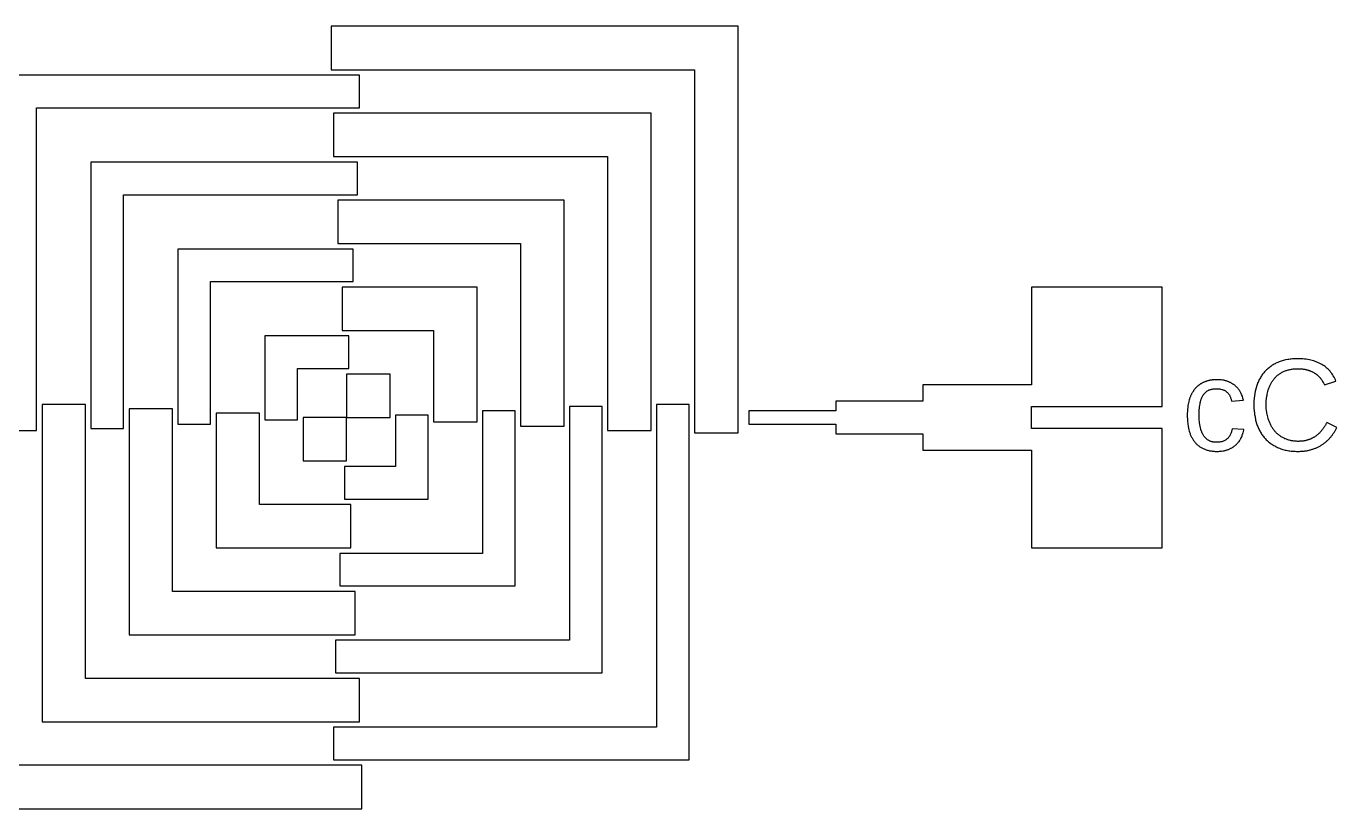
# Model space of a CAD drawing. Extents: x -62500 to 62500, y -62500 to 62500.
# Drawn here: x 1710 to 2915, y -357 to 363 of the extents above; entities that cross this region are included whole.
import ezdxf

# ---------------------------------------------------------------- set-up
doc = ezdxf.new("R2010")
doc.units = 0
doc.layers.add('1', color=60, linetype='CONTINUOUS')

msp = doc.modelspace()

# ---------------------------------------------------------------- linework, layer by layer
at = {"layer": '1'}
for points in [[(1990.15, 322.549), (2324.15, 322.549), (2324.15, -11.451), (2364.15, -11.451), (2364.15, 362.549), (1990.15, 362.549), (1990.15, 322.549)], [(1990.15, 322.549), (2324.15, 322.549), (2324.15, -11.451), (2364.15, -11.451), (2364.15, 362.549), (1990.15, 362.549), (1990.15, 322.549)], [(1689.15, -9.451), (1719.15, -9.451), (1719.15, 287.549), (2016.15, 287.549), (2016.15, 317.549), (1689.15, 317.549), (1689.15, -9.451)], [(1689.15, -9.451), (1719.15, -9.451), (1719.15, 287.549), (2016.15, 287.549), (2016.15, 317.549), (1689.15, 317.549), (1689.15, -9.451)], [(1992.15, 242.549), (2244.15, 242.549), (2244.15, -9.451), (2284.15, -9.451), (2284.15, 282.549), (1992.15, 282.549), (1992.15, 242.549)], [(1992.15, 242.549), (2244.15, 242.549), (2244.15, -9.451), (2284.15, -9.451), (2284.15, 282.549), (1992.15, 282.549), (1992.15, 242.549)], [(1769.15, -7.451), (1799.15, -7.451), (1799.15, 207.549), (2014.15, 207.549), (2014.15, 237.549), (1769.15, 237.549), (1769.15, -7.451)], [(1769.15, -7.451), (1799.15, -7.451), (1799.15, 207.549), (2014.15, 207.549), (2014.15, 237.549), (1769.15, 237.549), (1769.15, -7.451)], [(1996.15, 162.549), (2164.15, 162.549), (2164.15, -5.451), (2204.15, -5.451), (2204.15, 202.549), (1996.15, 202.549), (1996.15, 162.549)], [(1996.15, 162.549), (2164.15, 162.549), (2164.15, -5.451), (2204.15, -5.451), (2204.15, 202.549), (1996.15, 202.549), (1996.15, 162.549)], [(1849.15, -3.451), (1879.15, -3.451), (1879.15, 127.549), (2010.15, 127.549), (2010.15, 157.549), (1849.15, 157.549), (1849.15, -3.451)], [(1849.15, -3.451), (1879.15, -3.451), (1879.15, 127.549), (2010.15, 127.549), (2010.15, 157.549), (1849.15, 157.549), (1849.15, -3.451)], [(2000.15, 82.549), (2084.15, 82.549), (2084.15, -1.451), (2124.15, -1.451), (2124.15, 122.549), (2000.15, 122.549), (2000.15, 82.549)], [(2000.15, 82.549), (2084.15, 82.549), (2084.15, -1.451), (2124.15, -1.451), (2124.15, 122.549), (2000.15, 122.549), (2000.15, 82.549)], [(2374.15, -3.451), (2454.15, -3.451), (2454.15, -12.451), (2534.15, -12.451), (2534.15, -27.451), (2634.15, -27.451), (2634.15, -117.451), (2754.15, -117.451), (2754.15, -7.451), (2634.15, -7.451), (2634.15, 12.549), (2754.15, 12.549), (2754.15, 122.549), (2634.15, 122.549), (2634.15, 32.549), (2534.15, 32.549), (2534.15, 17.549), (2454.15, 17.549), (2454.15, 8.549), (2374.15, 8.549), (2374.15, -3.451)], [(2374.15, -3.451), (2454.15, -3.451), (2454.15, -12.451), (2534.15, -12.451), (2534.15, -27.451), (2634.15, -27.451), (2634.15, -117.451), (2754.15, -117.451), (2754.15, -7.451), (2634.15, -7.451), (2634.15, 12.549), (2754.15, 12.549), (2754.15, 122.549), (2634.15, 122.549), (2634.15, 32.549), (2534.15, 32.549), (2534.15, 17.549), (2454.15, 17.549), (2454.15, 8.549), (2374.15, 8.549), (2374.15, -3.451)], [(1929.15, 0.549), (1959.15, 0.549), (1959.15, 47.549), (2006.15, 47.549), (2006.15, 77.549), (1929.15, 77.549), (1929.15, 0.549)], [(1929.15, 0.549), (1959.15, 0.549), (1959.15, 47.549), (2006.15, 47.549), (2006.15, 77.549), (1929.15, 77.549), (1929.15, 0.549)], [(2838.45, 13.187), (2838.55, 12.035), (2838.55, 10.896), (2838.95, 6.451), (2839.15, 5.369), (2839.25, 4.298), (2839.85, 1.154), (2840.15, 0.129), (2840.35, -0.884), (2840.95, -2.877), (2841.35, -3.853), (2841.65, -4.813), (2842.05, -5.755), (2842.45, -6.681), (2842.85, -7.591), (2843.25, -8.483), (2843.65, -9.359), (2844.15, -10.218), (2844.65, -11.06), (2845.15, -11.886), (2845.65, -12.695), (2846.25, -13.487), (2846.75, -14.262), (2847.35, -15.02), (2847.95, -15.762), (2848.65, -16.487), (2849.25, -17.193), (2849.95, -17.88), (2850.65, -18.548), (2851.35, -19.195), (2852.05, -19.823), (2852.75, -20.43), (2853.55, -21.019), (2854.35, -21.587), (2855.15, -22.136), (2855.95, -22.665), (2856.75, -23.174), (2857.65, -23.663), (2858.45, -24.133), (2859.35, -24.583), (2860.35, -25.013), (2861.25, -25.423), (2862.15, -25.811), (2863.15, -26.174), (2864.15, -26.512), (2865.15, -26.825), (2867.25, -27.376), (2868.35, -27.613), (2869.45, -27.825), (2870.55, -28.013), (2871.65, -28.176), (2872.85, -28.313), (2873.95, -28.426), (2875.15, -28.514), (2876.35, -28.576), (2877.65, -28.614), (2878.85, -28.626), (2879.75, -28.62), (2880.55, -28.6), (2881.45, -28.567), (2882.25, -28.522), (2883.05, -28.463), (2883.85, -28.391), (2884.65, -28.306), (2885.45, -28.207), (2886.25, -28.096), (2887.05, -27.972), (2887.75, -27.834), (2888.55, -27.684), (2889.25, -27.52), (2889.95, -27.344), (2890.65, -27.155), (2891.45, -26.952), (2892.15, -26.737), (2892.75, -26.513), (2893.45, -26.279), (2894.15, -26.035), (2894.75, -25.781), (2895.45, -25.517), (2896.15, -25.244), (2896.75, -24.96), (2897.35, -24.667), (2897.95, -24.364), (2898.55, -24.05), (2899.15, -23.727), (2899.75, -23.395), (2900.35, -23.052), (2900.95, -22.699), (2901.45, -22.337), (2902.05, -21.965), (2902.55, -21.585), (2903.05, -21.197), (2903.65, -20.801), (2904.15, -20.396), (2904.65, -19.983), (2905.15, -19.562), (2905.65, -19.132), (2906.05, -18.695), (2906.55, -18.249), (2907.05, -17.794), (2907.45, -17.332), (2907.55, -17.243), (2907.95, -16.861), (2908.35, -16.382), (2908.75, -15.895), (2909.15, -15.399), (2909.65, -14.897), (2909.95, -14.39), (2910.35, -13.877), (2910.75, -13.36), (2911.15, -12.837), (2911.55, -12.31), (2911.85, -11.777), (2912.25, -11.24), (2912.55, -10.697), (2912.85, -10.149), (2913.25, -9.596), (2913.55, -9.039), (2914.15, -7.908), (2914.75, -6.757), (2905.55, -2.171), (2905.25, -2.646), (2905.05, -3.116), (2904.75, -3.58), (2904.55, -4.04), (2904.25, -4.493), (2904.05, -4.942), (2903.75, -5.385), (2903.45, -5.823), (2903.15, -6.256), (2902.85, -6.684), (2902.65, -7.106), (2902.35, -7.523), (2902.05, -7.935), (2901.65, -8.341), (2901.35, -8.742), (2901.05, -9.138), (2900.75, -9.528), (2900.45, -9.911), (2900.15, -10.287), (2899.75, -10.657), (2899.45, -11.02), (2899.05, -11.377), (2898.75, -11.727), (2898.35, -12.07), (2898.05, -12.407), (2897.65, -12.737), (2896.95, -13.376), (2896.55, -13.686), (2896.15, -13.99), (2895.75, -14.286), (2895.35, -14.576), (2894.95, -14.859), (2894.55, -15.133), (2894.15, -15.4), (2893.65, -15.658), (2893.25, -15.909), (2892.85, -16.151), (2892.35, -16.385), (2891.95, -16.612), (2891.45, -16.83), (2891.05, -17.04), (2890.55, -17.243), (2890.15, -17.437), (2889.65, -17.623), (2889.15, -17.801), (2888.65, -17.971), (2888.15, -18.133), (2887.65, -18.286), (2887.15, -18.429), (2886.65, -18.563), (2886.15, -18.686), (2885.65, -18.8), (2885.05, -18.903), (2884.55, -18.997), (2883.95, -19.081), (2883.45, -19.155), (2882.35, -19.274), (2881.75, -19.318), (2881.15, -19.353), (2880.55, -19.377), (2879.95, -19.392), (2879.35, -19.397), (2878.55, -19.387), (2877.65, -19.358), (2876.85, -19.31), (2876.05, -19.243), (2875.25, -19.156), (2874.45, -19.05), (2873.65, -18.924), (2872.85, -18.78), (2872.05, -18.616), (2871.35, -18.432), (2870.55, -18.23), (2869.85, -18.008), (2869.15, -17.767), (2868.45, -17.506), (2867.65, -17.227), (2867.05, -16.928), (2866.35, -16.611), (2865.65, -16.279), (2865.05, -15.932), (2864.35, -15.568), (2863.75, -15.189), (2863.15, -14.795), (2862.55, -14.385), (2861.95, -13.959), (2861.35, -13.517), (2860.75, -13.06), (2860.25, -12.588), (2859.75, -12.099), (2859.15, -11.596), (2858.65, -11.076), (2858.15, -10.541), (2857.75, -9.99), (2857.25, -9.425), (2856.75, -8.846), (2856.35, -8.254), (2855.95, -7.648), (2855.55, -7.028), (2855.15, -6.395), (2854.75, -5.749), (2854.35, -5.089), (2854.05, -4.415), (2853.65, -3.728), (2853.35, -3.027), (2853.05, -2.312), (2852.75, -1.585), (2852.45, -0.843), (2852.15, -0.088), (2851.95, 0.68), (2851.65, 1.461), (2851.25, 3.051), (2850.65, 5.51), (2850.55, 6.35), (2850.35, 7.199), (2849.95, 10.695), (2849.95, 12.503), (2849.85, 13.421), (2849.85, 15.278), (2849.95, 16.195), (2849.95, 17.998), (2850.45, 22.322), (2850.65, 23.154), (2850.75, 23.977), (2851.35, 26.381), (2851.75, 27.93), (2851.95, 28.688), (2852.25, 29.431), (2852.55, 30.161), (2852.85, 30.877), (2853.15, 31.58), (2853.45, 32.268), (2853.75, 32.943), (2854.05, 33.604), (2854.45, 34.251), (2854.85, 34.884), (2855.15, 35.504), (2855.55, 36.11), (2855.95, 36.702), (2856.45, 37.28), (2856.85, 37.845), (2857.35, 38.395), (2857.75, 38.931), (2858.25, 39.452), (2858.75, 39.957), (2859.25, 40.446), (2859.75, 40.919), (2860.35, 41.377), (2860.85, 41.819), (2861.45, 42.246), (2861.95, 42.657), (2862.55, 43.053), (2863.15, 43.433), (2863.85, 43.797), (2864.45, 44.145), (2865.05, 44.478), (2865.75, 44.796), (2866.45, 45.098), (2867.15, 45.382), (2867.85, 45.649), (2868.55, 45.897), (2869.25, 46.126), (2869.95, 46.338), (2870.75, 46.531), (2871.45, 46.705), (2872.25, 46.861), (2873.05, 46.999), (2873.85, 47.119), (2874.65, 47.22), (2875.45, 47.302), (2876.35, 47.367), (2877.15, 47.413), (2878.05, 47.44), (2878.95, 47.449), (2879.55, 47.444), (2880.15, 47.43), (2880.85, 47.406), (2881.45, 47.372), (2882.05, 47.329), (2882.65, 47.276), (2883.25, 47.213), (2883.75, 47.141), (2884.35, 47.059), (2884.95, 46.967), (2885.45, 46.866), (2886.05, 46.755), (2886.55, 46.634), (2887.05, 46.504), (2887.65, 46.364), (2888.15, 46.215), (2888.65, 46.057), (2889.15, 45.893), (2889.55, 45.723), (2890.05, 45.546), (2890.55, 45.363), (2890.95, 45.173), (2891.45, 44.977), (2891.85, 44.774), (2892.35, 44.565), (2892.75, 44.35), (2893.15, 44.128), (2893.55, 43.9), (2893.95, 43.665), (2894.35, 43.424), (2894.75, 43.176), (2895.15, 42.922), (2895.55, 42.663), (2895.85, 42.398), (2896.25, 42.129), (2896.55, 41.855), (2896.95, 41.576), (2897.25, 41.292), (2897.55, 41.004), (2897.85, 40.71), (2898.15, 40.412), (2898.45, 40.109), (2898.75, 39.801), (2899.05, 39.488), (2899.35, 39.171), (2899.65, 38.849), (2899.85, 38.522), (2900.15, 38.19), (2900.35, 37.854), (2900.65, 37.517), (2901.05, 36.835), (2901.35, 36.492), (2901.75, 35.798), (2902.35, 34.742), (2902.45, 34.386), (2903.05, 33.306), (2903.35, 32.575), (2913.95, 36.102), (2913.45, 37.354), (2912.85, 38.567), (2912.25, 39.741), (2911.55, 40.876), (2910.85, 41.971), (2910.15, 43.028), (2909.35, 44.046), (2908.65, 45.024), (2907.75, 45.964), (2906.95, 46.864), (2905.95, 47.726), (2905.05, 48.548), (2904.05, 49.331), (2903.05, 50.076), (2901.95, 50.781), (2900.95, 51.447), (2899.75, 52.074), (2898.65, 52.66), (2897.45, 53.205), (2894.95, 54.175), (2893.65, 54.6), (2892.25, 54.984), (2890.95, 55.327), (2889.55, 55.631), (2888.15, 55.893), (2886.65, 56.116), (2885.15, 56.297), (2883.65, 56.439), (2882.05, 56.54), (2880.45, 56.601), (2878.75, 56.621), (2877.65, 56.609), (2876.45, 56.574), (2875.25, 56.516), (2874.15, 56.435), (2872.95, 56.331), (2871.85, 56.203), (2870.75, 56.052), (2869.65, 55.879), (2867.55, 55.461), (2866.55, 55.217), (2865.55, 54.951), (2864.55, 54.661), (2863.55, 54.348), (2862.55, 54.011), (2861.65, 53.652), (2860.65, 53.271), (2859.75, 52.87), (2858.85, 52.45), (2858.05, 52.009), (2857.15, 51.549), (2856.35, 51.07), (2855.45, 50.57), (2854.65, 50.051), (2853.95, 49.512), (2853.15, 48.953), (2852.45, 48.375), (2851.65, 47.776), (2850.95, 47.158), (2850.25, 46.521), (2849.65, 45.863), (2848.95, 45.186), (2848.35, 44.49), (2847.75, 43.775), (2847.15, 43.043), (2846.55, 42.292), (2845.95, 41.523), (2845.45, 40.736), (2844.95, 39.931), (2844.45, 39.108), (2843.95, 38.267), (2843.45, 37.407), (2843.05, 36.53), (2842.65, 35.634), (2842.25, 34.72), (2841.85, 33.788), (2841.45, 32.838), (2841.15, 31.869), (2840.55, 29.885), (2839.95, 27.842), (2839.75, 26.799), (2838.95, 22.477), (2838.55, 17.921), (2838.55, 16.745), (2838.45, 15.555), (2838.45, 13.187)], [(2838.45, 13.187), (2838.55, 12.035), (2838.55, 10.896), (2838.95, 6.451), (2839.15, 5.369), (2839.25, 4.298), (2839.85, 1.154), (2840.15, 0.129), (2840.35, -0.884), (2840.95, -2.877), (2841.35, -3.853), (2841.65, -4.813), (2842.05, -5.755), (2842.45, -6.681), (2842.85, -7.591), (2843.25, -8.483), (2843.65, -9.359), (2844.15, -10.218), (2844.65, -11.06), (2845.15, -11.886), (2845.65, -12.695), (2846.25, -13.487), (2846.75, -14.262), (2847.35, -15.02), (2847.95, -15.762), (2848.65, -16.487), (2849.25, -17.193), (2849.95, -17.88), (2850.65, -18.548), (2851.35, -19.195), (2852.05, -19.823), (2852.75, -20.43), (2853.55, -21.019), (2854.35, -21.587), (2855.15, -22.136), (2855.95, -22.665), (2856.75, -23.174), (2857.65, -23.663), (2858.45, -24.133), (2859.35, -24.583), (2860.35, -25.013), (2861.25, -25.423), (2862.15, -25.811), (2863.15, -26.174), (2864.15, -26.512), (2865.15, -26.825), (2867.25, -27.376), (2868.35, -27.613), (2869.45, -27.825), (2870.55, -28.013), (2871.65, -28.176), (2872.85, -28.313), (2873.95, -28.426), (2875.15, -28.514), (2876.35, -28.576), (2877.65, -28.614), (2878.85, -28.626), (2879.75, -28.62), (2880.55, -28.6), (2881.45, -28.567), (2882.25, -28.522), (2883.05, -28.463), (2883.85, -28.391), (2884.65, -28.306), (2885.45, -28.207), (2886.25, -28.096), (2887.05, -27.972), (2887.75, -27.834), (2888.55, -27.684), (2889.25, -27.52), (2889.95, -27.344), (2890.65, -27.155), (2891.45, -26.952), (2892.15, -26.737), (2892.75, -26.513), (2893.45, -26.279), (2894.15, -26.035), (2894.75, -25.781), (2895.45, -25.517), (2896.15, -25.244), (2896.75, -24.96), (2897.35, -24.667), (2897.95, -24.364), (2898.55, -24.05), (2899.15, -23.727), (2899.75, -23.395), (2900.35, -23.052), (2900.95, -22.699), (2901.45, -22.337), (2902.05, -21.965), (2902.55, -21.585), (2903.05, -21.197), (2903.65, -20.801), (2904.15, -20.396), (2904.65, -19.983), (2905.15, -19.562), (2905.65, -19.132), (2906.05, -18.695), (2906.55, -18.249), (2907.05, -17.794), (2907.45, -17.332), (2907.55, -17.243), (2907.95, -16.861), (2908.35, -16.382), (2908.75, -15.895), (2909.15, -15.399), (2909.65, -14.897), (2909.95, -14.39), (2910.35, -13.877), (2910.75, -13.36), (2911.15, -12.837), (2911.55, -12.31), (2911.85, -11.777), (2912.25, -11.24), (2912.55, -10.697), (2912.85, -10.149), (2913.25, -9.596), (2913.55, -9.039), (2914.15, -7.908), (2914.75, -6.757), (2905.55, -2.171), (2905.25, -2.646), (2905.05, -3.116), (2904.75, -3.58), (2904.55, -4.04), (2904.25, -4.493), (2904.05, -4.942), (2903.75, -5.385), (2903.45, -5.823), (2903.15, -6.256), (2902.85, -6.684), (2902.65, -7.106), (2902.35, -7.523), (2902.05, -7.935), (2901.65, -8.341), (2901.35, -8.742), (2901.05, -9.138), (2900.75, -9.528), (2900.45, -9.911), (2900.15, -10.287), (2899.75, -10.657), (2899.45, -11.02), (2899.05, -11.377), (2898.75, -11.727), (2898.35, -12.07), (2898.05, -12.407), (2897.65, -12.737), (2896.95, -13.376), (2896.55, -13.686), (2896.15, -13.99), (2895.75, -14.286), (2895.35, -14.576), (2894.95, -14.859), (2894.55, -15.133), (2894.15, -15.4), (2893.65, -15.658), (2893.25, -15.909), (2892.85, -16.151), (2892.35, -16.385), (2891.95, -16.612), (2891.45, -16.83), (2891.05, -17.04), (2890.55, -17.243), (2890.15, -17.437), (2889.65, -17.623), (2889.15, -17.801), (2888.65, -17.971), (2888.15, -18.133), (2887.65, -18.286), (2887.15, -18.429), (2886.65, -18.563), (2886.15, -18.686), (2885.65, -18.8), (2885.05, -18.903), (2884.55, -18.997), (2883.95, -19.081), (2883.45, -19.155), (2882.35, -19.274), (2881.75, -19.318), (2881.15, -19.353), (2880.55, -19.377), (2879.95, -19.392), (2879.35, -19.397), (2878.55, -19.387), (2877.65, -19.358), (2876.85, -19.31), (2876.05, -19.243), (2875.25, -19.156), (2874.45, -19.05), (2873.65, -18.924), (2872.85, -18.78), (2872.05, -18.616), (2871.35, -18.432), (2870.55, -18.23), (2869.85, -18.008), (2869.15, -17.767), (2868.45, -17.506), (2867.65, -17.227), (2867.05, -16.928), (2866.35, -16.611), (2865.65, -16.279), (2865.05, -15.932), (2864.35, -15.568), (2863.75, -15.189), (2863.15, -14.795), (2862.55, -14.385), (2861.95, -13.959), (2861.35, -13.517), (2860.75, -13.06), (2860.25, -12.588), (2859.75, -12.099), (2859.15, -11.596), (2858.65, -11.076), (2858.15, -10.541), (2857.75, -9.99), (2857.25, -9.425), (2856.75, -8.846), (2856.35, -8.254), (2855.95, -7.648), (2855.55, -7.028), (2855.15, -6.395), (2854.75, -5.749), (2854.35, -5.089), (2854.05, -4.415), (2853.65, -3.728), (2853.35, -3.027), (2853.05, -2.312), (2852.75, -1.585), (2852.45, -0.843), (2852.15, -0.088), (2851.95, 0.68), (2851.65, 1.461), (2851.25, 3.051), (2850.65, 5.51), (2850.55, 6.35), (2850.35, 7.199), (2849.95, 10.695), (2849.95, 12.503), (2849.85, 13.421), (2849.85, 15.278), (2849.95, 16.195), (2849.95, 17.998), (2850.45, 22.322), (2850.65, 23.154), (2850.75, 23.977), (2851.35, 26.381), (2851.75, 27.93), (2851.95, 28.688), (2852.25, 29.431), (2852.55, 30.161), (2852.85, 30.877), (2853.15, 31.58), (2853.45, 32.268), (2853.75, 32.943), (2854.05, 33.604), (2854.45, 34.251), (2854.85, 34.884), (2855.15, 35.504), (2855.55, 36.11), (2855.95, 36.702), (2856.45, 37.28), (2856.85, 37.845), (2857.35, 38.395), (2857.75, 38.931), (2858.25, 39.452), (2858.75, 39.957), (2859.25, 40.446), (2859.75, 40.919), (2860.35, 41.377), (2860.85, 41.819), (2861.45, 42.246), (2861.95, 42.657), (2862.55, 43.053), (2863.15, 43.433), (2863.85, 43.797), (2864.45, 44.145), (2865.05, 44.478), (2865.75, 44.796), (2866.45, 45.098), (2867.15, 45.382), (2867.85, 45.649), (2868.55, 45.897), (2869.25, 46.126), (2869.95, 46.338), (2870.75, 46.531), (2871.45, 46.705), (2872.25, 46.861), (2873.05, 46.999), (2873.85, 47.119), (2874.65, 47.22), (2875.45, 47.302), (2876.35, 47.367), (2877.15, 47.413), (2878.05, 47.44), (2878.95, 47.449), (2879.55, 47.444), (2880.15, 47.43), (2880.85, 47.406), (2881.45, 47.372), (2882.05, 47.329), (2882.65, 47.276), (2883.25, 47.213), (2883.75, 47.141), (2884.35, 47.059), (2884.95, 46.967), (2885.45, 46.866), (2886.05, 46.755), (2886.55, 46.634), (2887.05, 46.504), (2887.65, 46.364), (2888.15, 46.215), (2888.65, 46.057), (2889.15, 45.893), (2889.55, 45.723), (2890.05, 45.546), (2890.55, 45.363), (2890.95, 45.173), (2891.45, 44.977), (2891.85, 44.774), (2892.35, 44.565), (2892.75, 44.35), (2893.15, 44.128), (2893.55, 43.9), (2893.95, 43.665), (2894.35, 43.424), (2894.75, 43.176), (2895.15, 42.922), (2895.55, 42.663), (2895.85, 42.398), (2896.25, 42.129), (2896.55, 41.855), (2896.95, 41.576), (2897.25, 41.292), (2897.55, 41.004), (2897.85, 40.71), (2898.15, 40.412), (2898.45, 40.109), (2898.75, 39.801), (2899.05, 39.488), (2899.35, 39.171), (2899.65, 38.849), (2899.85, 38.522), (2900.15, 38.19), (2900.35, 37.854), (2900.65, 37.517), (2901.05, 36.835), (2901.35, 36.492), (2901.75, 35.798), (2902.35, 34.742), (2902.45, 34.386), (2903.05, 33.306), (2903.35, 32.575), (2913.95, 36.102), (2913.45, 37.354), (2912.85, 38.567), (2912.25, 39.741), (2911.55, 40.876), (2910.85, 41.971), (2910.15, 43.028), (2909.35, 44.046), (2908.65, 45.024), (2907.75, 45.964), (2906.95, 46.864), (2905.95, 47.726), (2905.05, 48.548), (2904.05, 49.331), (2903.05, 50.076), (2901.95, 50.781), (2900.95, 51.447), (2899.75, 52.074), (2898.65, 52.66), (2897.45, 53.205), (2894.95, 54.175), (2893.65, 54.6), (2892.25, 54.984), (2890.95, 55.327), (2889.55, 55.631), (2888.15, 55.893), (2886.65, 56.116), (2885.15, 56.297), (2883.65, 56.439), (2882.05, 56.54), (2880.45, 56.601), (2878.75, 56.621), (2877.65, 56.609), (2876.45, 56.574), (2875.25, 56.516), (2874.15, 56.435), (2872.95, 56.331), (2871.85, 56.203), (2870.75, 56.052), (2869.65, 55.879), (2867.55, 55.461), (2866.55, 55.217), (2865.55, 54.951), (2864.55, 54.661), (2863.55, 54.348), (2862.55, 54.011), (2861.65, 53.652), (2860.65, 53.271), (2859.75, 52.87), (2858.85, 52.45), (2858.05, 52.009), (2857.15, 51.549), (2856.35, 51.07), (2855.45, 50.57), (2854.65, 50.051), (2853.95, 49.512), (2853.15, 48.953), (2852.45, 48.375), (2851.65, 47.776), (2850.95, 47.158), (2850.25, 46.521), (2849.65, 45.863), (2848.95, 45.186), (2848.35, 44.49), (2847.75, 43.775), (2847.15, 43.043), (2846.55, 42.292), (2845.95, 41.523), (2845.45, 40.736), (2844.95, 39.931), (2844.45, 39.108), (2843.95, 38.267), (2843.45, 37.407), (2843.05, 36.53), (2842.65, 35.634), (2842.25, 34.72), (2841.85, 33.788), (2841.45, 32.838), (2841.15, 31.869), (2840.55, 29.885), (2839.95, 27.842), (2839.75, 26.799), (2838.95, 22.477), (2838.55, 17.921), (2838.55, 16.745), (2838.45, 15.555), (2838.45, 13.187)], [(2004.15, 2.55), (2044.15, 2.549), (2044.15, 42.551), (2004.15, 42.551), (2004.15, 2.55)], [(2004.15, 2.55), (2044.15, 2.549), (2044.15, 42.551), (2004.15, 42.551), (2004.15, 2.55)], [(2777.25, 2.666), (2777.35, 1.804), (2777.35, 0.95), (2777.45, 0.105), (2777.45, -0.733), (2778.05, -5.59), (2778.35, -7.145), (2778.75, -8.668), (2779.15, -10.149), (2779.35, -10.872), (2779.55, -11.581), (2779.85, -12.279), (2780.05, -12.964), (2780.35, -13.637), (2780.65, -14.297), (2780.95, -14.945), (2781.25, -15.58), (2781.65, -16.203), (2781.95, -16.814), (2782.35, -17.412), (2782.65, -17.998), (2783.05, -18.571), (2783.45, -19.132), (2783.85, -19.68), (2784.35, -20.212), (2784.75, -20.73), (2785.25, -21.232), (2785.65, -21.72), (2786.15, -22.193), (2786.65, -22.651), (2787.25, -23.094), (2787.75, -23.522), (2788.35, -23.935), (2788.85, -24.333), (2789.45, -24.716), (2790.05, -25.084), (2790.65, -25.437), (2791.35, -25.776), (2791.95, -26.099), (2792.65, -26.405), (2793.35, -26.692), (2793.95, -26.958), (2794.75, -27.205), (2795.45, -27.432), (2796.15, -27.639), (2796.95, -27.826), (2797.75, -27.994), (2798.55, -28.142), (2799.35, -28.271), (2800.25, -28.379), (2801.05, -28.468), (2801.95, -28.537), (2802.85, -28.587), (2803.75, -28.616), (2804.65, -28.626), (2805.35, -28.62), (2806.05, -28.6), (2806.75, -28.567), (2807.45, -28.522), (2808.75, -28.391), (2810.05, -28.207), (2810.65, -28.096), (2811.25, -27.972), (2811.85, -27.834), (2812.45, -27.684), (2812.85, -27.573), (2813.05, -27.52), (2813.65, -27.344), (2814.15, -27.155), (2814.75, -26.952), (2815.25, -26.738), (2815.75, -26.516), (2816.25, -26.285), (2816.85, -26.046), (2817.35, -25.798), (2817.75, -25.542), (2818.25, -25.277), (2818.75, -25.004), (2819.15, -24.723), (2819.65, -24.432), (2820.05, -24.134), (2820.45, -23.827), (2820.95, -23.511), (2821.35, -23.187), (2821.75, -22.854), (2822.05, -22.513), (2822.45, -22.164), (2822.85, -21.808), (2823.15, -21.446), (2823.55, -21.076), (2823.85, -20.7), (2824.15, -20.317), (2824.45, -19.926), (2824.85, -19.529), (2825.15, -19.125), (2825.35, -18.714), (2825.65, -18.297), (2825.95, -17.872), (2826.15, -17.441), (2826.45, -17.002), (2826.65, -16.557), (2826.85, -16.105), (2827.35, -15.189), (2827.65, -14.264), (2827.85, -13.798), (2828.15, -12.859), (2828.35, -12.386), (2828.45, -11.911), (2828.65, -11.433), (2829.15, -9.012), (2829.15, -8.521), (2818.45, -7.815), (2818.25, -9.351), (2818.05, -10.08), (2817.85, -10.784), (2817.65, -11.462), (2817.45, -12.114), (2817.15, -12.741), (2816.85, -13.341), (2816.55, -13.917), (2816.25, -14.466), (2815.85, -14.989), (2815.55, -15.487), (2815.15, -15.96), (2814.75, -16.406), (2814.25, -16.827), (2813.75, -17.222), (2813.35, -17.592), (2812.85, -17.938), (2812.35, -18.261), (2811.75, -18.559), (2811.25, -18.834), (2810.65, -19.085), (2810.15, -19.312), (2809.55, -19.515), (2808.95, -19.694), (2808.35, -19.849), (2807.75, -19.98), (2807.05, -20.088), (2806.45, -20.171), (2805.75, -20.231), (2805.05, -20.267), (2804.35, -20.279), (2803.85, -20.272), (2803.25, -20.25), (2802.75, -20.215), (2802.15, -20.165), (2801.65, -20.101), (2801.15, -20.023), (2800.65, -19.93), (2800.15, -19.823), (2799.75, -19.702), (2799.25, -19.567), (2798.85, -19.417), (2798.35, -19.254), (2797.95, -19.076), (2797.55, -18.884), (2797.15, -18.677), (2796.75, -18.456), (2796.35, -18.223), (2795.95, -17.977), (2795.65, -17.72), (2795.25, -17.451), (2794.95, -17.171), (2794.65, -16.879), (2794.25, -16.575), (2793.95, -16.259), (2793.65, -15.932), (2793.35, -15.593), (2793.05, -15.242), (2792.75, -14.879), (2792.55, -14.505), (2792.25, -14.119), (2792.05, -13.721), (2791.75, -13.312), (2791.55, -12.892), (2791.35, -12.462), (2791.15, -12.022), (2790.95, -11.572), (2790.75, -11.113), (2790.55, -10.643), (2790.35, -10.164), (2790.15, -9.674), (2790.05, -9.175), (2789.85, -8.666), (2789.75, -8.147), (2789.45, -7.08), (2789.15, -5.405), (2788.65, -2.452), (2788.35, 1.318), (2788.35, 8.352), (2788.65, 12.387), (2788.85, 13.632), (2789.15, 15.408), (2789.25, 15.975), (2789.45, 17.073), (2789.55, 17.603), (2789.75, 18.122), (2789.85, 18.628), (2790.05, 19.122), (2790.15, 19.604), (2790.35, 20.074), (2790.55, 20.531), (2790.75, 20.977), (2790.95, 21.41), (2791.15, 21.831), (2791.35, 22.24), (2791.55, 22.637), (2791.75, 23.021), (2792.05, 23.394), (2792.25, 23.754), (2792.55, 24.103), (2792.75, 24.44), (2793.05, 24.764), (2793.35, 25.077), (2793.65, 25.378), (2793.95, 25.667), (2794.25, 25.944), (2794.55, 26.209), (2794.95, 26.462), (2795.25, 26.703), (2795.65, 26.932), (2795.95, 27.15), (2796.35, 27.355), (2796.65, 27.548), (2797.05, 27.73), (2797.45, 27.9), (2797.85, 28.058), (2798.25, 28.204), (2798.75, 28.339), (2799.15, 28.462), (2799.65, 28.573), (2800.15, 28.673), (2800.55, 28.76), (2801.05, 28.837), (2801.55, 28.901), (2802.05, 28.954), (2802.65, 28.995), (2803.15, 29.024), (2803.65, 29.042), (2804.25, 29.047), (2805.05, 29.035), (2805.75, 28.999), (2806.45, 28.938), (2807.15, 28.853), (2807.85, 28.743), (2809.15, 28.451), (2809.75, 28.268), (2810.25, 28.062), (2810.85, 27.83), (2811.35, 27.575), (2811.95, 27.295), (2812.45, 26.99), (2812.85, 26.662), (2813.35, 26.309), (2813.75, 25.931), (2814.15, 25.533), (2814.55, 25.118), (2814.95, 24.686), (2815.25, 24.238), (2815.65, 23.772), (2815.95, 23.289), (2816.25, 22.789), (2816.45, 22.272), (2816.75, 21.738), (2816.95, 21.187), (2817.15, 20.619), (2817.35, 20.034), (2817.55, 19.432), (2817.65, 18.813), (2817.85, 18.177), (2817.95, 17.524), (2828.85, 18.347), (2828.65, 19.339), (2828.45, 19.828), (2828.25, 20.794), (2827.95, 21.744), (2827.75, 22.213), (2827.65, 22.677), (2827.25, 23.594), (2826.85, 24.495), (2826.45, 25.378), (2826.15, 25.814), (2825.95, 26.244), (2825.65, 26.667), (2825.45, 27.083), (2825.15, 27.491), (2824.85, 27.893), (2824.65, 28.287), (2824.35, 28.675), (2824.05, 29.055), (2823.65, 29.428), (2823.35, 29.794), (2823.05, 30.153), (2822.75, 30.504), (2822.35, 30.849), (2822.05, 31.186), (2821.65, 31.517), (2821.25, 31.84), (2820.85, 32.155), (2820.45, 32.462), (2820.05, 32.761), (2819.65, 33.051), (2819.25, 33.332), (2818.85, 33.605), (2818.35, 33.87), (2817.95, 34.126), (2817.45, 34.373), (2817.05, 34.612), (2816.55, 34.842), (2816.05, 35.064), (2815.55, 35.278), (2815.05, 35.483), (2814.55, 35.679), (2814.05, 35.867), (2813.55, 36.045), (2813.05, 36.212), (2812.45, 36.367), (2811.95, 36.51), (2811.35, 36.642), (2810.75, 36.763), (2810.15, 36.872), (2809.65, 36.97), (2808.35, 37.13), (2807.75, 37.194), (2807.15, 37.245), (2806.55, 37.285), (2805.85, 37.314), (2805.25, 37.331), (2804.55, 37.337), (2804.15, 37.334), (2803.65, 37.327), (2803.25, 37.313), (2802.85, 37.295), (2801.95, 37.242), (2801.55, 37.208), (2801.15, 37.168), (2800.75, 37.123), (2800.25, 37.073), (2799.85, 37.017), (2799.45, 36.957), (2799.05, 36.891), (2798.65, 36.819), (2798.15, 36.743), (2797.75, 36.661), (2797.35, 36.573), (2796.95, 36.479), (2796.55, 36.378), (2796.15, 36.271), (2795.75, 36.158), (2795.35, 36.038), (2794.95, 35.912), (2794.55, 35.779), (2794.15, 35.64), (2793.75, 35.494), (2793.35, 35.342), (2792.95, 35.184), (2792.55, 35.019), (2792.15, 34.848), (2791.75, 34.67), (2791.35, 34.486), (2790.65, 34.095), (2790.25, 33.888), (2789.95, 33.674), (2789.55, 33.451), (2789.15, 33.221), (2788.85, 32.983), (2788.45, 32.737), (2788.15, 32.483), (2787.75, 32.221), (2787.45, 31.952), (2787.15, 31.675), (2786.75, 31.39), (2786.45, 31.097), (2786.15, 30.796), (2785.75, 30.488), (2785.45, 30.171), (2785.15, 29.845), (2784.85, 29.509), (2784.55, 29.165), (2784.25, 28.811), (2783.95, 28.448), (2783.65, 28.076), (2783.35, 27.695), (2783.05, 27.305), (2782.85, 26.905), (2782.55, 26.496), (2782.25, 26.078), (2782.05, 25.651), (2781.75, 25.215), (2781.55, 24.769), (2781.25, 24.315), (2781.05, 23.851), (2780.85, 23.377), (2780.65, 22.893), (2780.35, 22.4), (2780.15, 21.898), (2779.95, 21.385), (2779.75, 20.863), (2779.55, 20.332), (2779.45, 19.79), (2779.05, 18.679), (2778.75, 17.529), (2778.65, 16.939), (2778.35, 15.731), (2778.15, 15.112), (2777.85, 13.183), (2777.65, 11.838), (2777.65, 11.149), (2777.55, 10.447), (2777.35, 7.524), (2777.25, 6.764), (2777.25, 2.666)], [(2777.25, 2.666), (2777.35, 1.804), (2777.35, 0.95), (2777.45, 0.105), (2777.45, -0.733), (2778.05, -5.59), (2778.35, -7.145), (2778.75, -8.668), (2779.15, -10.149), (2779.35, -10.872), (2779.55, -11.581), (2779.85, -12.279), (2780.05, -12.964), (2780.35, -13.637), (2780.65, -14.297), (2780.95, -14.945), (2781.25, -15.58), (2781.65, -16.203), (2781.95, -16.814), (2782.35, -17.412), (2782.65, -17.998), (2783.05, -18.571), (2783.45, -19.132), (2783.85, -19.68), (2784.35, -20.212), (2784.75, -20.73), (2785.25, -21.232), (2785.65, -21.72), (2786.15, -22.193), (2786.65, -22.651), (2787.25, -23.094), (2787.75, -23.522), (2788.35, -23.935), (2788.85, -24.333), (2789.45, -24.716), (2790.05, -25.084), (2790.65, -25.437), (2791.35, -25.776), (2791.95, -26.099), (2792.65, -26.405), (2793.35, -26.692), (2793.95, -26.958), (2794.75, -27.205), (2795.45, -27.432), (2796.15, -27.639), (2796.95, -27.826), (2797.75, -27.994), (2798.55, -28.142), (2799.35, -28.271), (2800.25, -28.379), (2801.05, -28.468), (2801.95, -28.537), (2802.85, -28.587), (2803.75, -28.616), (2804.65, -28.626), (2805.35, -28.62), (2806.05, -28.6), (2806.75, -28.567), (2807.45, -28.522), (2808.75, -28.391), (2810.05, -28.207), (2810.65, -28.096), (2811.25, -27.972), (2811.85, -27.834), (2812.45, -27.684), (2812.85, -27.573), (2813.05, -27.52), (2813.65, -27.344), (2814.15, -27.155), (2814.75, -26.952), (2815.25, -26.738), (2815.75, -26.516), (2816.25, -26.285), (2816.85, -26.046), (2817.35, -25.798), (2817.75, -25.542), (2818.25, -25.277), (2818.75, -25.004), (2819.15, -24.723), (2819.65, -24.432), (2820.05, -24.134), (2820.45, -23.827), (2820.95, -23.511), (2821.35, -23.187), (2821.75, -22.854), (2822.05, -22.513), (2822.45, -22.164), (2822.85, -21.808), (2823.15, -21.446), (2823.55, -21.076), (2823.85, -20.7), (2824.15, -20.317), (2824.45, -19.926), (2824.85, -19.529), (2825.15, -19.125), (2825.35, -18.714), (2825.65, -18.297), (2825.95, -17.872), (2826.15, -17.441), (2826.45, -17.002), (2826.65, -16.557), (2826.85, -16.105), (2827.35, -15.189), (2827.65, -14.264), (2827.85, -13.798), (2828.15, -12.859), (2828.35, -12.386), (2828.45, -11.911), (2828.65, -11.433), (2829.15, -9.012), (2829.15, -8.521), (2818.45, -7.815), (2818.25, -9.351), (2818.05, -10.08), (2817.85, -10.784), (2817.65, -11.462), (2817.45, -12.114), (2817.15, -12.741), (2816.85, -13.341), (2816.55, -13.917), (2816.25, -14.466), (2815.85, -14.989), (2815.55, -15.487), (2815.15, -15.96), (2814.75, -16.406), (2814.25, -16.827), (2813.75, -17.222), (2813.35, -17.592), (2812.85, -17.938), (2812.35, -18.261), (2811.75, -18.559), (2811.25, -18.834), (2810.65, -19.085), (2810.15, -19.312), (2809.55, -19.515), (2808.95, -19.694), (2808.35, -19.849), (2807.75, -19.98), (2807.05, -20.088), (2806.45, -20.171), (2805.75, -20.231), (2805.05, -20.267), (2804.35, -20.279), (2803.85, -20.272), (2803.25, -20.25), (2802.75, -20.215), (2802.15, -20.165), (2801.65, -20.101), (2801.15, -20.023), (2800.65, -19.93), (2800.15, -19.823), (2799.75, -19.702), (2799.25, -19.567), (2798.85, -19.417), (2798.35, -19.254), (2797.95, -19.076), (2797.55, -18.884), (2797.15, -18.677), (2796.75, -18.456), (2796.35, -18.223), (2795.95, -17.977), (2795.65, -17.72), (2795.25, -17.451), (2794.95, -17.171), (2794.65, -16.879), (2794.25, -16.575), (2793.95, -16.259), (2793.65, -15.932), (2793.35, -15.593), (2793.05, -15.242), (2792.75, -14.879), (2792.55, -14.505), (2792.25, -14.119), (2792.05, -13.721), (2791.75, -13.312), (2791.55, -12.892), (2791.35, -12.462), (2791.15, -12.022), (2790.95, -11.572), (2790.75, -11.113), (2790.55, -10.643), (2790.35, -10.164), (2790.15, -9.674), (2790.05, -9.175), (2789.85, -8.666), (2789.75, -8.147), (2789.45, -7.08), (2789.15, -5.405), (2788.65, -2.452), (2788.35, 1.318), (2788.35, 8.352), (2788.65, 12.387), (2788.85, 13.632), (2789.15, 15.408), (2789.25, 15.975), (2789.45, 17.073), (2789.55, 17.603), (2789.75, 18.122), (2789.85, 18.628), (2790.05, 19.122), (2790.15, 19.604), (2790.35, 20.074), (2790.55, 20.531), (2790.75, 20.977), (2790.95, 21.41), (2791.15, 21.831), (2791.35, 22.24), (2791.55, 22.637), (2791.75, 23.021), (2792.05, 23.394), (2792.25, 23.754), (2792.55, 24.103), (2792.75, 24.44), (2793.05, 24.764), (2793.35, 25.077), (2793.65, 25.378), (2793.95, 25.667), (2794.25, 25.944), (2794.55, 26.209), (2794.95, 26.462), (2795.25, 26.703), (2795.65, 26.932), (2795.95, 27.15), (2796.35, 27.355), (2796.65, 27.548), (2797.05, 27.73), (2797.45, 27.9), (2797.85, 28.058), (2798.25, 28.204), (2798.75, 28.339), (2799.15, 28.462), (2799.65, 28.573), (2800.15, 28.673), (2800.55, 28.76), (2801.05, 28.837), (2801.55, 28.901), (2802.05, 28.954), (2802.65, 28.995), (2803.15, 29.024), (2803.65, 29.042), (2804.25, 29.047), (2805.05, 29.035), (2805.75, 28.999), (2806.45, 28.938), (2807.15, 28.853), (2807.85, 28.743), (2809.15, 28.451), (2809.75, 28.268), (2810.25, 28.062), (2810.85, 27.83), (2811.35, 27.575), (2811.95, 27.295), (2812.45, 26.99), (2812.85, 26.662), (2813.35, 26.309), (2813.75, 25.931), (2814.15, 25.533), (2814.55, 25.118), (2814.95, 24.686), (2815.25, 24.238), (2815.65, 23.772), (2815.95, 23.289), (2816.25, 22.789), (2816.45, 22.272), (2816.75, 21.738), (2816.95, 21.187), (2817.15, 20.619), (2817.35, 20.034), (2817.55, 19.432), (2817.65, 18.813), (2817.85, 18.177), (2817.95, 17.524), (2828.85, 18.347), (2828.65, 19.339), (2828.45, 19.828), (2828.25, 20.794), (2827.95, 21.744), (2827.75, 22.213), (2827.65, 22.677), (2827.25, 23.594), (2826.85, 24.495), (2826.45, 25.378), (2826.15, 25.814), (2825.95, 26.244), (2825.65, 26.667), (2825.45, 27.083), (2825.15, 27.491), (2824.85, 27.893), (2824.65, 28.287), (2824.35, 28.675), (2824.05, 29.055), (2823.65, 29.428), (2823.35, 29.794), (2823.05, 30.153), (2822.75, 30.504), (2822.35, 30.849), (2822.05, 31.186), (2821.65, 31.517), (2821.25, 31.84), (2820.85, 32.155), (2820.45, 32.462), (2820.05, 32.761), (2819.65, 33.051), (2819.25, 33.332), (2818.85, 33.605), (2818.35, 33.87), (2817.95, 34.126), (2817.45, 34.373), (2817.05, 34.612), (2816.55, 34.842), (2816.05, 35.064), (2815.55, 35.278), (2815.05, 35.483), (2814.55, 35.679), (2814.05, 35.867), (2813.55, 36.045), (2813.05, 36.212), (2812.45, 36.367), (2811.95, 36.51), (2811.35, 36.642), (2810.75, 36.763), (2810.15, 36.872), (2809.65, 36.97), (2808.35, 37.13), (2807.75, 37.194), (2807.15, 37.245), (2806.55, 37.285), (2805.85, 37.314), (2805.25, 37.331), (2804.55, 37.337), (2804.15, 37.334), (2803.65, 37.327), (2803.25, 37.313), (2802.85, 37.295), (2801.95, 37.242), (2801.55, 37.208), (2801.15, 37.168), (2800.75, 37.123), (2800.25, 37.073), (2799.85, 37.017), (2799.45, 36.957), (2799.05, 36.891), (2798.65, 36.819), (2798.15, 36.743), (2797.75, 36.661), (2797.35, 36.573), (2796.95, 36.479), (2796.55, 36.378), (2796.15, 36.271), (2795.75, 36.158), (2795.35, 36.038), (2794.95, 35.912), (2794.55, 35.779), (2794.15, 35.64), (2793.75, 35.494), (2793.35, 35.342), (2792.95, 35.184), (2792.55, 35.019), (2792.15, 34.848), (2791.75, 34.67), (2791.35, 34.486), (2790.65, 34.095), (2790.25, 33.888), (2789.95, 33.674), (2789.55, 33.451), (2789.15, 33.221), (2788.85, 32.983), (2788.45, 32.737), (2788.15, 32.483), (2787.75, 32.221), (2787.45, 31.952), (2787.15, 31.675), (2786.75, 31.39), (2786.45, 31.097), (2786.15, 30.796), (2785.75, 30.488), (2785.45, 30.171), (2785.15, 29.845), (2784.85, 29.509), (2784.55, 29.165), (2784.25, 28.811), (2783.95, 28.448), (2783.65, 28.076), (2783.35, 27.695), (2783.05, 27.305), (2782.85, 26.905), (2782.55, 26.496), (2782.25, 26.078), (2782.05, 25.651), (2781.75, 25.215), (2781.55, 24.769), (2781.25, 24.315), (2781.05, 23.851), (2780.85, 23.377), (2780.65, 22.893), (2780.35, 22.4), (2780.15, 21.898), (2779.95, 21.385), (2779.75, 20.863), (2779.55, 20.332), (2779.45, 19.79), (2779.05, 18.679), (2778.75, 17.529), (2778.65, 16.939), (2778.35, 15.731), (2778.15, 15.112), (2777.85, 13.183), (2777.65, 11.838), (2777.65, 11.149), (2777.55, 10.447), (2777.35, 7.524), (2777.25, 6.764), (2777.25, 2.666)], [(1644.15, -357.451), (2018.15, -357.451), (2018.15, -317.451), (1684.15, -317.451), (1684.15, 16.549), (1644.15, 16.549), (1644.15, -357.451)], [(1644.15, -357.451), (2018.15, -357.451), (2018.15, -317.451), (1684.15, -317.451), (1684.15, 16.549), (1644.15, 16.549), (1644.15, -357.451)], [(1724.15, -277.451), (2016.15, -277.451), (2016.15, -237.451), (1764.15, -237.451), (1764.15, 14.549), (1724.15, 14.549), (1724.15, -277.451)], [(1724.15, -277.451), (2016.15, -277.451), (2016.15, -237.451), (1764.15, -237.451), (1764.15, 14.549), (1724.15, 14.549), (1724.15, -277.451)], [(1992.15, -312.451), (2319.15, -312.451), (2319.15, 14.549), (2289.15, 14.549), (2289.15, -282.451), (1992.15, -282.451), (1992.15, -312.451)], [(1992.15, -312.451), (2319.15, -312.451), (2319.15, 14.549), (2289.15, 14.549), (2289.15, -282.451), (1992.15, -282.451), (1992.15, -312.451)], [(1994.15, -232.451), (2239.15, -232.451), (2239.15, 12.549), (2209.15, 12.549), (2209.15, -202.451), (1994.15, -202.451), (1994.15, -232.451)], [(1994.15, -232.451), (2239.15, -232.451), (2239.15, 12.549), (2209.15, 12.549), (2209.15, -202.451), (1994.15, -202.451), (1994.15, -232.451)], [(1804.15, -197.451), (2012.15, -197.451), (2012.15, -157.451), (1844.15, -157.451), (1844.15, 10.549), (1804.15, 10.549), (1804.15, -197.451)], [(1804.15, -197.451), (2012.15, -197.451), (2012.15, -157.451), (1844.15, -157.451), (1844.15, 10.549), (1804.15, 10.549), (1804.15, -197.451)], [(1884.15, -117.451), (2008.15, -117.451), (2008.15, -77.451), (1924.15, -77.451), (1924.15, 6.549), (1884.15, 6.549), (1884.15, -117.451)], [(1884.15, -117.451), (2008.15, -117.451), (2008.15, -77.451), (1924.15, -77.451), (1924.15, 6.549), (1884.15, 6.549), (1884.15, -117.451)], [(1964.15, -37.451), (2004.15, -37.451), (2004.15, 2.55), (1964.15, 2.55), (1964.15, -37.451)], [(1964.15, -37.451), (2004.15, -37.451), (2004.15, 2.55), (1964.15, 2.55), (1964.15, -37.451)], [(1998.15, -152.451), (2159.15, -152.451), (2159.15, 8.549), (2129.15, 8.549), (2129.15, -122.451), (1998.15, -122.451), (1998.15, -152.451)], [(1998.15, -152.451), (2159.15, -152.451), (2159.15, 8.549), (2129.15, 8.549), (2129.15, -122.451), (1998.15, -122.451), (1998.15, -152.451)], [(2002.15, -72.451), (2079.15, -72.451), (2079.15, 4.549), (2049.15, 4.549), (2049.15, -42.451), (2002.15, -42.451), (2002.15, -72.451)], [(2002.15, -72.451), (2079.15, -72.451), (2079.15, 4.549), (2049.15, 4.549), (2049.15, -42.451), (2002.15, -42.451), (2002.15, -72.451)]]:
    msp.add_lwpolyline(points, close=True, dxfattribs=at)

doc.saveas('drawing.dxf')
